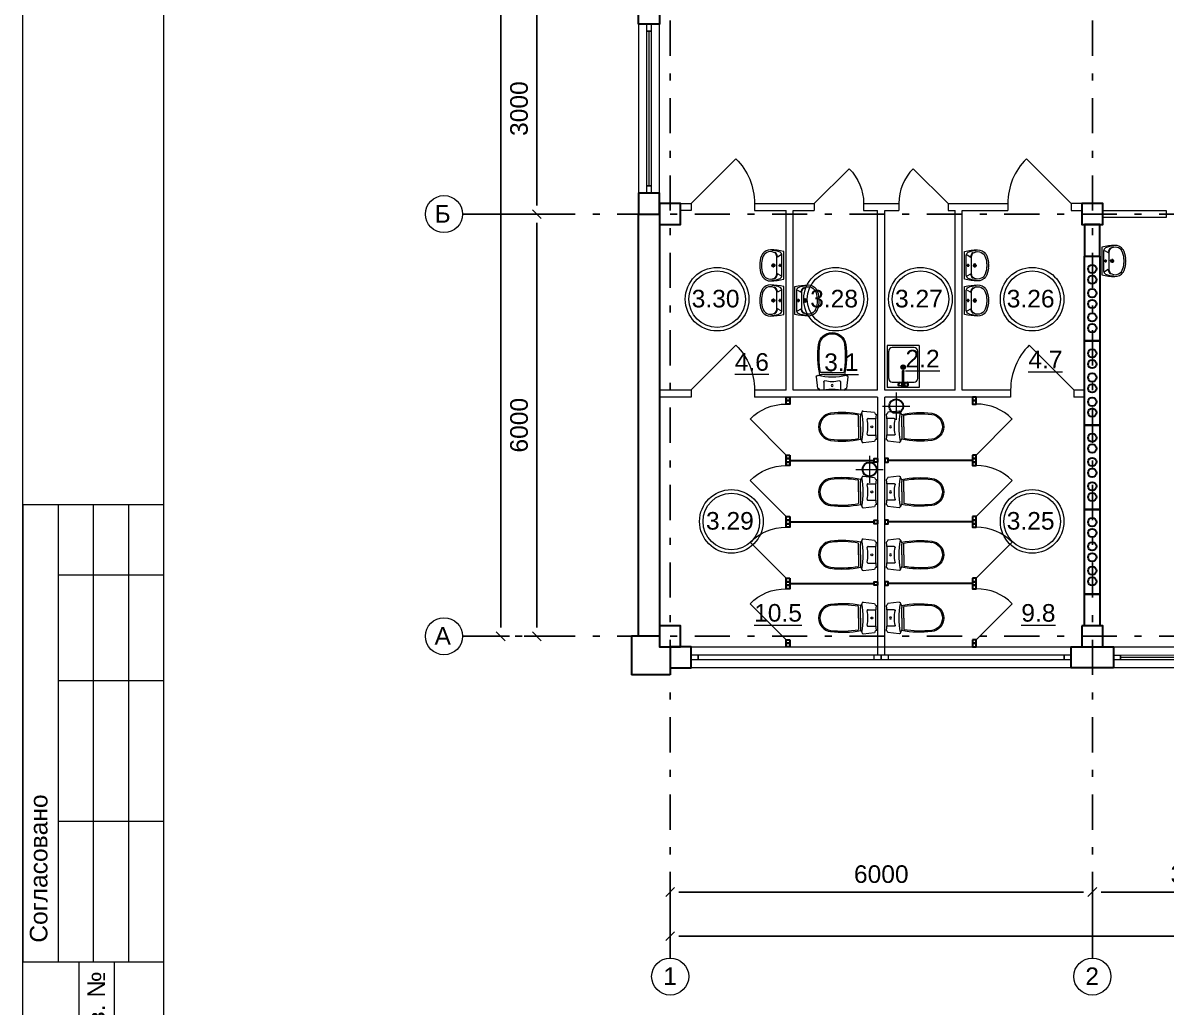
# Model space of a CAD drawing. Header units: metres. Extents: x -306 to 273, y -329 to 512.
# Drawn here: x 183.83 to 200.08, y 297.74 to 311.73 of the extents above; entities that cross this region are included whole.
import ezdxf
from ezdxf.enums import TextEntityAlignment as Align

# ---------------------------------------------------------------- set-up
doc = ezdxf.new("R2010")
doc.units = ezdxf.units.M
doc.header["$MEASUREMENT"] = 0
doc.linetypes.add('( Dashdot )', pattern=[1.001, 0.5, -0.25, 0.001, -0.25])
doc.linetypes.add('DGN Style 4', pattern=[17.066964, 8.528152, -4.264076, 0.01066, -4.264076])
doc.layers.get('DEFPOINTS').update_dxf_attribs({"lineweight": 0})
doc.layers.add('Level 50', color=7, linetype='Continuous', lineweight=0)
doc.layers.add('Level 63', color=7, linetype='Continuous', lineweight=0)
doc.styles.add('Standard_0', font='arial.ttf')
doc.styles.add('Style-Arial', font='arial.ttf')
doc.dimstyles.get("Standard").update_dxf_attribs({"dimtxt": 0.00018, "dimasz": 0.00018, "dimexe": 0.0002, "dimexo": 0.0625, "dimgap": 9e-05, "dimtad": 0, "dimtih": 1, "dimtoh": 1, "dimdec": 4, "dimlfac": 1000, "dimzin": 0, "dimdsep": 46, "dimtxsty": 'Standard_0', "dimcen": 9e-05, "dimadec": 0, "dimazin": 0, "dimtfac": 1, "dimtdec": 4, "dimtofl": 0, "dimtmove": 0, "dimatfit": 0, "dimfxl": 0.01, "dimfxlon": 1, "dimtolj": 1, "dimtzin": 0, "dimarcsym": 0})

# ---------------------------------------------------------------- blocks, each defined once
blk = doc.blocks.new('*U1655')
at = {"color": 7, "linetype": 'Continuous', "lineweight": 30, "flags": 128}
blk.add_lwpolyline([(-0.11, -0.6), (-0.11, 0.6), (0.11, 0.6), (0.11, -0.6), (-0.11, -0.6)], close=True, dxfattribs=at)
at = {"color": 7, "linetype": 'Continuous', "lineweight": 30}
for centre in [(0, 0.421), (0, 0.268), (0, 0.077), (0, -0.077), (0, -0.268), (0, -0.421)]:
    blk.add_circle(centre, 0.06, dxfattribs=at)
blk = doc.blocks.new('*U1657')
at = {"color": 7, "linetype": 'Continuous', "lineweight": 0}
blk.add_line((1.25, 0.001), (-1.25, -0.001), dxfattribs=at)
at = {"color": 7, "linetype": 'Continuous', "lineweight": 13, "flags": 128}
for points in [[(-1.35, 0.034), (-1.25, 0.034), (-1.25, -0.036), (-1.35, -0.036), (-1.35, 0.034)], [(1.25, 0.036), (1.35, 0.036), (1.35, -0.034), (1.25, -0.034), (1.25, 0.036)]]:
    blk.add_lwpolyline(points, close=True, dxfattribs=at)
at = {"color": 7, "linetype": 'Continuous', "lineweight": 0, "flags": 128}
blk.add_lwpolyline([(-1.25, 0.034), (1.25, 0.036), (1.25, -0.034), (-1.25, -0.036), (-1.25, 0.034)], close=True, dxfattribs=at)
blk = doc.blocks.new('_Oblique-1')
at = {"color": 0, "linetype": 'ByBlock', "lineweight": -2}
blk.add_line((0.5, 0.5), (-0.5, -0.5), dxfattribs=at)
blk = doc.blocks.new('*D2473')
at = {"color": 0, "linetype": 'Continuous', "lineweight": -2, "transparency": 16777216}
for p, q in [((193.031, 298.561), (193.031, 298.872)), ((259.031, 298.561), (259.031, 298.872)), ((193.156, 298.747), (258.906, 298.747))]:
    blk.add_line(p, q, dxfattribs=at)
at = {"layer": 'DEFPOINTS', "color": 0, "linetype": 'Continuous', "lineweight": 0, "transparency": 16777216}
for p in [(259.031, 298.747), (193.031, 298.436), (259.031, 298.436)]:
    blk.add_point(p, dxfattribs=at)
at = {"color": 0, "linetype": 'Continuous', "lineweight": -2, "transparency": 16777216, "xscale": 0.125, "yscale": 0.125, "zscale": 0.125, "rotation": 180}
blk.add_blockref('_Oblique-1', (193.031, 298.747), dxfattribs=at)
at = {"color": 0, "linetype": 'Continuous', "lineweight": -2, "transparency": 16777216, "xscale": 0.125, "yscale": 0.125, "zscale": 0.125}
blk.add_blockref('_Oblique-1', (259.031, 298.747), dxfattribs=at)
at = {"color": 0, "linetype": 'Continuous', "lineweight": 0, "transparency": 16777216, "insert": (226.031, 299), "char_height": 0.25, "attachment_point": 5, "style": 'Style-Arial'}
blk.add_mtext('\\A1;66000', dxfattribs=at)
blk = doc.blocks.new('*D2475')
at = {"color": 0, "linetype": 'Continuous', "lineweight": -2, "transparency": 16777216}
for p, q in [((190.205, 345.009), (190.747, 345.009)), ((190.622, 344.884), (190.622, 303.134)), ((190.205, 303.009), (190.747, 303.009))]:
    blk.add_line(p, q, dxfattribs=at)
at = {"layer": 'DEFPOINTS', "color": 0, "linetype": 'Continuous', "lineweight": 0, "transparency": 16777216}
for p in [(190.08, 345.009), (190.08, 303.009), (190.622, 303.009)]:
    blk.add_point(p, dxfattribs=at)
at = {"color": 0, "linetype": 'Continuous', "lineweight": -2, "transparency": 16777216, "xscale": 0.125, "yscale": 0.125, "zscale": 0.125}
for p, rotation in [((190.622, 345.009), 90), ((190.622, 303.009), 270)]:
    blk.add_blockref('_Oblique-1', p, dxfattribs=dict(at, rotation=rotation))
at = {"color": 0, "linetype": 'Continuous', "lineweight": 0, "transparency": 16777216, "insert": (190.369, 324.009), "char_height": 0.25, "attachment_point": 5, "rotation": 90, "style": 'Style-Arial'}
blk.add_mtext('\\A1;42000', dxfattribs=at)
blk = doc.blocks.new('*D2478')
at = {"color": 0, "linetype": 'Continuous', "lineweight": -2, "transparency": 16777216}
for p, q in [((193.031, 298.561), (193.031, 299.499)), ((199.031, 298.561), (199.031, 299.499)), ((193.156, 299.374), (198.906, 299.374))]:
    blk.add_line(p, q, dxfattribs=at)
at = {"layer": 'DEFPOINTS', "color": 0, "linetype": 'Continuous', "lineweight": 0, "transparency": 16777216}
for p in [(199.031, 299.374), (193.031, 298.436), (199.031, 298.436)]:
    blk.add_point(p, dxfattribs=at)
at = {"color": 0, "linetype": 'Continuous', "lineweight": -2, "transparency": 16777216, "xscale": 0.125, "yscale": 0.125, "zscale": 0.125, "rotation": 180}
blk.add_blockref('_Oblique-1', (193.031, 299.374), dxfattribs=at)
at = {"color": 0, "linetype": 'Continuous', "lineweight": -2, "transparency": 16777216, "xscale": 0.125, "yscale": 0.125, "zscale": 0.125}
blk.add_blockref('_Oblique-1', (199.031, 299.374), dxfattribs=at)
at = {"color": 0, "linetype": 'Continuous', "lineweight": 0, "transparency": 16777216, "insert": (196.031, 299.627), "char_height": 0.25, "attachment_point": 5, "style": 'Style-Arial'}
blk.add_mtext('\\A1;6000', dxfattribs=at)
blk = doc.blocks.new('ун2')
at = {"color": 252, "lineweight": 13}
for p, q in [((-0.131, -0.114), (-0.131, 0.006)), ((0.131, -0.114), (0.131, 0.006)), ((-0.25, -0.194), (-0.229, -0.012)), ((0.25, -0.194), (0.229, -0.012)), ((0, -0.266), (-0.184, -0.266)), ((0, -0.235), (-0.168, -0.235)), ((0, -0.235), (0.168, -0.235)), ((0, -0.266), (0.184, -0.266))]:
    blk.add_line(p, q, dxfattribs=at)
blk.add_circle((0, -0.058), 0.0157, dxfattribs=at)
for centre, radius, start, end in [((-0.225, 0.014), 0.0259, 262.0147, 1.5137), ((0, 1.373), 1.373, 261.6431, 278.3569), ((0.225, 0.014), 0.0258, 178.1572, 278.1058), ((-0.115, -0.115), 0.0166, 175.2998, 270.088), ((0, -0.594), 0.477, 76.0614, 103.9386), ((0.115, -0.115), 0.0166, 269.912, 4.7002), ((-0.226, -0.192), 0.0242, 185.3126, 270.5398), ((0, -1.267), 1.076, 77.8721, 102.1279), ((1.292, -0.524), 1.518, 168.8327, 186.9654), ((-0.169, -0.152), 0.0829, 229.7034, 270.7895), ((1.29, -0.524), 1.497, 170.087, 187.0749), ((0.169, -0.152), 0.0829, 269.2105, 310.2966), ((-1.29, -0.524), 1.497, 352.9251, 9.913), ((-1.292, -0.524), 1.518, 353.0346, 11.1673), ((0.226, -0.192), 0.0242, 269.4602, 354.6874), ((0, -0.679), 0.217, 187.7539, 269.9084), ((0, -0.679), 0.198, 188.5249, 269.9084), ((0, -0.679), 0.198, 270.0916, 351.4751), ((0, -0.679), 0.217, 270.0916, 352.2461)]:
    blk.add_arc(centre, radius, start, end, dxfattribs=at)
blk = doc.blocks.new('ум9')
at = {"color": 252, "lineweight": 13}
for p, q in [((0.317, 0), (-0.317, 0)), ((-0.237, -0.059), (-0.19, -0.143)), ((0.228, -0.039), (-0.228, -0.039)), ((0.185, -0.156), (-0.171, -0.156)), ((0.046, -0.234), (-0.046, -0.234)), ((0.035, -0.08), (-0.035, -0.08)), ((0, -0.115), (0, -0.045)), ((0, -0.189), (0, -0.28)), ((0.237, -0.059), (0.19, -0.143))]:
    blk.add_line(p, q, dxfattribs=at)
for centre, radius in [((0, -0.234), 0.0351), ((0, -0.08), 0.0221), ((0, -0.234), 0.0221)]:
    blk.add_circle(centre, radius, dxfattribs=at)
for centre, radius, start, end in [((1.163, -0.334), 1.518, 167.3206, 178.6525), ((0.089, -0.267), 0.429, 154.5977, 180.3349), ((-0.317, -0.001), 0.00065, 90, 167.3206), ((-0.135, -0.303), 0.18, 141.0504, 245.2718), ((-0.228, -0.117), 0.078, 90, 154.5977), ((-0.135, -0.303), 0.193, 141.0504, 147.7493), ((-0.181, -0.302), 0.159, 98.7111, 129.9424), ((-0.181, -0.302), 0.146, 86.1548, 129.9424), ((0.181, -0.302), 0.146, 50.0576, 93.8452), ((0.181, -0.302), 0.159, 50.0576, 81.2889), ((0.135, -0.303), 0.18, 294.7282, 38.9496), ((0.228, -0.117), 0.078, 25.4023, 90), ((0.135, -0.303), 0.193, 32.2507, 38.9496), ((-0.089, -0.267), 0.429, 359.6651, 25.4023), ((0.317, -0.001), 0.00065, 12.6794, 90), ((-1.163, -0.334), 1.518, 1.3475, 12.6794), ((-0.135, -0.304), 0.22, 178.312, 234.1043), ((-0.355, -0.298), 0.00065, 358.312, 358.6525), ((-0.035, -0.093), 0.452, 239.6448, 267.5368), ((-0.035, -0.093), 0.413, 244.8898, 267.5368), ((0, 0.104), 0.611, 265.1692, 274.8308), ((0.035, -0.093), 0.413, 272.4632, 300.3552), ((0.035, -0.093), 0.452, 272.4632, 300.3552), ((0.135, -0.304), 0.22, 305.8957, 1.688), ((0.355, -0.298), 0.00065, 181.3475, 181.688), ((0, 0.104), 0.65, 265.1692, 274.8308)]:
    blk.add_arc(centre, radius, start, end, dxfattribs=at)
blk = doc.blocks.new('*U1658')
at = {"color": 7, "linetype": 'Continuous', "lineweight": 0}
blk.add_line((-1.1, 0), (1.1, 0), dxfattribs=at)
at = {"color": 7, "linetype": 'Continuous', "lineweight": 13, "flags": 128}
for points in [[(-1.1, -0.035), (-1.2, -0.035), (-1.2, 0.035), (-1.1, 0.035), (-1.1, -0.035)], [(1.2, -0.035), (1.1, -0.035), (1.1, 0.035), (1.2, 0.035), (1.2, -0.035)]]:
    blk.add_lwpolyline(points, close=True, dxfattribs=at)
at = {"color": 7, "linetype": 'Continuous', "lineweight": 0, "flags": 128}
blk.add_lwpolyline([(-1.1, 0.035), (1.1, 0.035), (1.1, -0.035), (-1.1, -0.035), (-1.1, 0.035)], close=True, dxfattribs=at)
blk = doc.blocks.new('*U1662')
at = {"color": 7, "linetype": 'Continuous', "lineweight": 0, "flags": 128}
blk.add_lwpolyline([(42.05, 29.7), (42.05, -29.7), (-42.05, -29.7), (-42.05, 29.7), (42.05, 29.7)], close=True, dxfattribs=at)
at = {"layer": 'Level 50', "color": 7, "linetype": 'Continuous', "lineweight": 13}
blk.add_line((-40.05, 29.2), (-40.05, -29.2), dxfattribs=at)
at = {"layer": 'Level 63', "color": 7, "linetype": 'Continuous', "lineweight": 13}
for p, q in [((-42.05, -14.2), (-40.05, -14.2)), ((-42.05, -14.2), (-42.05, -20.7)), ((-41.55, -14.2), (-41.55, -20.7)), ((-41.05, -14.2), (-41.05, -20.7)), ((-40.55, -14.2), (-40.55, -20.7)), ((-41.55, -15.2), (-40.05, -15.2)), ((-41.55, -16.7), (-40.05, -16.7)), ((-41.55, -18.7), (-40.05, -18.7)), ((-42.05, -20.7), (-40.05, -20.7)), ((-41.25, -20.7), (-40.05, -20.7)), ((-40.75, -29.2), (-40.75, -20.7))]:
    blk.add_line(p, q, dxfattribs=at)
at = {"layer": 'Level 63', "color": 7, "linetype": 'Continuous', "lineweight": 13, "flags": 128}
blk.add_lwpolyline([(-41.25, -29.2), (-41.25, -20.7)], dxfattribs=at)
at = {"layer": 'Level 63', "color": 7, "linetype": 'Continuous', "lineweight": 0, "style": 'Style-Arial'}
for s, p in [('Согласовано', (-41.826, -19.373)), ('Взам. инв. №', (-41.007, -21.916))]:
    blk.add_text(s, height=0.25002, rotation=90, dxfattribs=at).set_placement(p, align=Align.MIDDLE_CENTER)
blk = doc.blocks.new('*U1860')
at = {"color": 7, "linetype": 'Continuous', "lineweight": 13}
for radius in [0.452, 0.402]:
    blk.add_circle((0, 0), radius, dxfattribs=at)
at = {"color": 7, "linetype": 'Continuous', "lineweight": 13, "style": 'Style-Arial'}
blk.add_text('3.25', height=0.25, dxfattribs=at).set_placement((-0.361, 0.133), align=Align.TOP_LEFT)
blk = doc.blocks.new('*U1861')
at = {"color": 7, "linetype": 'Continuous', "lineweight": 13}
for radius in [0.452, 0.402]:
    blk.add_circle((0, 0), radius, dxfattribs=at)
at = {"color": 7, "linetype": 'Continuous', "lineweight": 13, "style": 'Style-Arial'}
blk.add_text('3.29', height=0.25, dxfattribs=at).set_placement((-0.361, 0.133), align=Align.TOP_LEFT)
blk = doc.blocks.new('*U1862')
at = {"color": 7, "linetype": 'Continuous', "lineweight": 13}
for radius in [0.452, 0.402]:
    blk.add_circle((0, 0), radius, dxfattribs=at)
at = {"color": 7, "linetype": 'Continuous', "lineweight": 13, "style": 'Style-Arial'}
blk.add_text('3.26', height=0.25, dxfattribs=at).set_placement((-0.361, 0.133), align=Align.TOP_LEFT)
blk = doc.blocks.new('*U1863')
at = {"color": 7, "linetype": 'Continuous', "lineweight": 13}
for radius in [0.452, 0.402]:
    blk.add_circle((0, 0), radius, dxfattribs=at)
at = {"color": 7, "linetype": 'Continuous', "lineweight": 13, "style": 'Style-Arial'}
blk.add_text('3.30', height=0.25, dxfattribs=at).set_placement((-0.361, 0.133), align=Align.TOP_LEFT)
blk = doc.blocks.new('*U1864')
at = {"color": 7, "linetype": 'Continuous', "lineweight": 13}
for radius in [0.452, 0.402]:
    blk.add_circle((0, 0), radius, dxfattribs=at)
at = {"color": 7, "linetype": 'Continuous', "lineweight": 13, "style": 'Style-Arial'}
blk.add_text('3.28', height=0.25, dxfattribs=at).set_placement((-0.361, 0.133), align=Align.TOP_LEFT)
blk = doc.blocks.new('*U1865')
at = {"color": 7, "linetype": 'Continuous', "lineweight": 13}
for radius in [0.452, 0.402]:
    blk.add_circle((0, 0), radius, dxfattribs=at)
at = {"color": 7, "linetype": 'Continuous', "lineweight": 13, "style": 'Style-Arial'}
blk.add_text('3.27', height=0.25, dxfattribs=at).set_placement((-0.361, 0.133), align=Align.TOP_LEFT)
blk = doc.blocks.new('*U1893')
at = {"color": 7, "linetype": 'DGN Style 4', "lineweight": 0}
for p, q in [((0, 0.194), (0, -0.193)), ((-0.194, 0), (0.194, 0))]:
    blk.add_line(p, q, dxfattribs=at)
at = {"color": 92, "linetype": 'Continuous', "lineweight": 30}
blk.add_circle((0, 0), 0.1, dxfattribs=at)
blk = doc.blocks.new('*U1892')
at = {"color": 252, "linetype": 'Continuous', "lineweight": 13}
for p, q in [((-0.906, 1.162), (-0.394, 1.675)), ((-0.906, 0.287), (-0.394, 0.8)), ((-0.906, -0.588), (-0.394, -0.075)), ((-0.906, -1.463), (-0.394, -0.95))]:
    blk.add_line(p, q, dxfattribs=at)
at = {"color": 252, "linetype": 'Continuous', "lineweight": 30}
for p, q in [((-0.344, 0.875), (0.856, 0.875)), ((-0.344, 0), (0.856, 0)), ((-0.344, -0.875), (0.856, -0.875))]:
    blk.add_line(p, q, dxfattribs=at)
at = {"color": 252, "linetype": 'Continuous', "lineweight": 30, "flags": 128}
for points in [[(-0.344, 1.725), (-0.344, 1.775), (-0.394, 1.775), (-0.394, 1.725), (-0.344, 1.725)], [(-0.344, 1.675), (-0.344, 1.725), (-0.394, 1.725), (-0.394, 1.675), (-0.344, 1.675)], [(-0.344, 0.9), (-0.344, 0.95), (-0.394, 0.95), (-0.394, 0.9), (-0.344, 0.9)], [(-0.344, 0.85), (-0.344, 0.9), (-0.394, 0.9), (-0.394, 0.85), (-0.344, 0.85)], [(-0.344, 0.8), (-0.344, 0.85), (-0.394, 0.85), (-0.394, 0.8), (-0.344, 0.8)], [(0.906, 0.85), (0.906, 0.9), (0.856, 0.9), (0.856, 0.85), (0.906, 0.85)], [(-0.344, 0.025), (-0.344, 0.075), (-0.394, 0.075), (-0.394, 0.025), (-0.344, 0.025)], [(-0.344, -0.025), (-0.344, 0.025), (-0.394, 0.025), (-0.394, -0.025), (-0.344, -0.025)], [(0.906, -0.025), (0.906, 0.025), (0.856, 0.025), (0.856, -0.025), (0.906, -0.025)], [(-0.344, -0.075), (-0.344, -0.025), (-0.394, -0.025), (-0.394, -0.075), (-0.344, -0.075)], [(-0.344, -0.85), (-0.344, -0.8), (-0.394, -0.8), (-0.394, -0.85), (-0.344, -0.85)], [(-0.344, -0.9), (-0.344, -0.85), (-0.394, -0.85), (-0.394, -0.9), (-0.344, -0.9)], [(-0.344, -0.95), (-0.344, -0.9), (-0.394, -0.9), (-0.394, -0.95), (-0.344, -0.95)], [(0.906, -0.9), (0.906, -0.85), (0.856, -0.85), (0.856, -0.9), (0.906, -0.9)], [(-0.344, -1.725), (-0.344, -1.675), (-0.394, -1.675), (-0.394, -1.725), (-0.344, -1.725)], [(-0.344, -1.775), (-0.344, -1.725), (-0.394, -1.725), (-0.394, -1.775), (-0.344, -1.775)]]:
    blk.add_lwpolyline(points, close=True, dxfattribs=at)
at = {"color": 252, "linetype": 'Continuous', "lineweight": 0}
for centre in [(-0.394, 1.675), (-0.394, 0.8), (-0.394, -0.075), (-0.394, -0.95)]:
    blk.add_arc(centre, 0.725, 225, 270, dxfattribs=at)
blk = doc.blocks.new('*U1891')
at = {"color": 7, "linetype": 'Continuous', "lineweight": 13}
blk.add_line((-0.35, 0.247), (0.145, -0.247), dxfattribs=at)
at = {"color": 7, "linetype": 'Continuous', "lineweight": 0}
blk.add_arc((-0.35, 0.247), 0.7, 315, 0, dxfattribs=at)
blk = doc.blocks.new('*U1889')
at = {"color": 7, "linetype": 'Continuous', "lineweight": 13}
blk.add_line((-0.45, 0.318), (0.186, -0.318), dxfattribs=at)
at = {"color": 7, "linetype": 'Continuous', "lineweight": 0}
blk.add_arc((-0.45, 0.318), 0.9, 315, 360, dxfattribs=at)
blk = doc.blocks.new('*U1895')
at = {"color": 252, "linetype": 'Continuous', "lineweight": 13}
for p, q in [((-0.3, 0.229), (-0.3, -0.228)), ((-0.3, 0.229), (0.3, 0.229)), ((0.17, 0.206), (-0.22, 0.206)), ((0.3, 0.229), (0.3, -0.228)), ((-0.27, 0.156), (-0.27, -0.156)), ((0.039, 0), (-0.024, 0)), ((0.008, 0.023), (0.008, -0.023)), ((0.051, 0.003), (0.054, 0.007)), ((0.051, -0.002), (0.051, 0.003)), ((0.059, 0.009), (0.054, 0.007)), ((0.055, 0.004), (0.059, 0.009)), ((0.055, -0.003), (0.055, 0.004)), ((0.057, 0.003), (0.06, 0.007)), ((0.057, -0.002), (0.057, 0.003)), ((0.059, 0.009), (0.064, 0.011)), ((0.06, 0.007), (0.064, 0.009)), ((0.064, 0.011), (0.07, 0.009)), ((0.265, 0.009), (0.064, 0.009)), ((0.22, 0.009), (0.22, 0.156)), ((0.224, 0.059), (0.228, 0.064)), ((0.224, 0.059), (0.224, 0.056)), ((0.224, 0.056), (0.225, 0.054)), ((0.243, 0.022), (0.224, 0.056)), ((0.225, 0.054), (0.229, 0.053)), ((0.228, 0.064), (0.227, 0.062)), ((0.227, 0.062), (0.229, 0.061)), ((0.23, 0.067), (0.228, 0.064)), ((0.229, 0.061), (0.232, 0.06)), ((0.229, 0.053), (0.235, 0.053)), ((0.234, 0.069), (0.23, 0.067)), ((0.232, 0.06), (0.236, 0.06)), ((0.239, 0.072), (0.234, 0.069)), ((0.235, 0.053), (0.242, 0.054)), ((0.236, 0.06), (0.242, 0.06)), ((0.242, 0.017), (0.238, 0.009)), ((0.238, 0.009), (0.238, 0.009)), ((0.245, 0.074), (0.239, 0.072)), ((0.242, 0.06), (0.248, 0.062)), ((0.242, 0.054), (0.25, 0.055)), ((0.246, 0.021), (0.242, 0.017)), ((0.243, 0.022), (0.244, 0.021)), ((0.244, 0.021), (0.247, 0.02)), ((0.251, 0.075), (0.245, 0.074)), ((0.249, 0.013), (0.247, 0.02)), ((0.247, 0.02), (0.25, 0.02)), ((0.248, 0.062), (0.254, 0.063)), ((0.25, 0.055), (0.257, 0.058)), ((0.25, 0.02), (0.254, 0.021)), ((0.257, 0.075), (0.251, 0.075)), ((0.256, 0.013), (0.253, 0.009)), ((0.254, 0.063), (0.259, 0.066)), ((0.254, 0.021), (0.259, 0.022)), ((0.265, 0.015), (0.256, 0.013)), ((0.261, 0.075), (0.257, 0.075)), ((0.257, 0.058), (0.264, 0.061)), ((0.259, 0.066), (0.263, 0.068)), ((0.259, 0.022), (0.263, 0.023)), ((0.265, 0.01), (0.26, 0.009)), ((0.264, 0.074), (0.261, 0.075)), ((0.263, 0.068), (0.265, 0.071)), ((0.263, 0.023), (0.267, 0.025)), ((0.266, 0.073), (0.264, 0.074)), ((0.27, 0.071), (0.264, 0.074)), ((0.264, 0.061), (0.268, 0.064)), ((0.265, 0.071), (0.266, 0.073)), ((0.273, 0.013), (0.265, 0.015)), ((0.27, 0.009), (0.265, 0.01)), ((0.27, 0.007), (0.265, 0.009)), ((0.267, 0.025), (0.27, 0.027)), ((0.268, 0.064), (0.271, 0.067)), ((0.272, 0.069), (0.27, 0.071)), ((0.27, 0.027), (0.272, 0.029)), ((0.272, 0.019), (0.27, 0.027)), ((0.274, 0.004), (0.27, 0.009)), ((0.273, 0.003), (0.27, 0.007)), ((0.271, 0.067), (0.272, 0.069)), ((0.273, 0.027), (0.271, 0.027)), ((0.272, 0.03), (0.272, 0.069)), ((0.272, 0.029), (0.272, 0.03)), ((0.281, 0.023), (0.273, 0.027)), ((0.279, 0.005), (0.273, 0.013)), ((0.273, -0.002), (0.273, 0.003)), ((0.274, -0.003), (0.274, 0.004)), ((0.279, -0.004), (0.279, 0.005)), ((0.287, 0.017), (0.281, 0.023)), ((0.291, 0.009), (0.287, 0.017)), ((0.293, 0), (0.291, 0.009)), ((0.291, -0.008), (0.293, 0)), ((0.054, -0.006), (0.051, -0.002)), ((0.059, -0.008), (0.054, -0.006)), ((0.059, -0.008), (0.055, -0.003)), ((0.06, -0.006), (0.057, -0.002)), ((0.064, -0.01), (0.059, -0.008)), ((0.064, -0.008), (0.06, -0.006)), ((0.265, -0.008), (0.064, -0.008)), ((0.07, -0.008), (0.064, -0.01)), ((0.22, -0.156), (0.22, -0.008)), ((0.243, -0.021), (0.224, -0.056)), ((0.225, -0.054), (0.224, -0.056)), ((0.224, -0.056), (0.224, -0.058)), ((0.224, -0.058), (0.228, -0.064)), ((0.229, -0.052), (0.225, -0.054)), ((0.229, -0.06), (0.227, -0.061)), ((0.227, -0.061), (0.228, -0.064)), ((0.228, -0.064), (0.23, -0.066)), ((0.235, -0.052), (0.229, -0.052)), ((0.232, -0.059), (0.229, -0.06)), ((0.23, -0.066), (0.234, -0.068)), ((0.234, -0.068), (0.239, -0.071)), ((0.242, -0.053), (0.235, -0.052)), ((0.242, -0.059), (0.236, -0.059)), ((0.238, -0.008), (0.238, -0.008)), ((0.238, -0.008), (0.242, -0.016)), ((0.239, -0.071), (0.245, -0.073)), ((0.242, -0.016), (0.246, -0.02)), ((0.25, -0.055), (0.242, -0.053)), ((0.248, -0.061), (0.242, -0.059)), ((0.244, -0.02), (0.243, -0.021)), ((0.247, -0.019), (0.244, -0.02)), ((0.245, -0.073), (0.251, -0.074)), ((0.249, -0.012), (0.247, -0.019)), ((0.25, -0.019), (0.247, -0.019)), ((0.254, -0.063), (0.248, -0.061)), ((0.254, -0.02), (0.25, -0.019)), ((0.257, -0.057), (0.25, -0.055)), ((0.251, -0.074), (0.257, -0.074)), ((0.253, -0.008), (0.256, -0.012)), ((0.259, -0.021), (0.254, -0.02)), ((0.259, -0.065), (0.254, -0.063)), ((0.256, -0.012), (0.265, -0.015)), ((0.264, -0.06), (0.257, -0.057)), ((0.257, -0.074), (0.261, -0.074)), ((0.263, -0.022), (0.259, -0.021)), ((0.263, -0.067), (0.259, -0.065)), ((0.26, -0.008), (0.265, -0.01)), ((0.261, -0.074), (0.264, -0.073)), ((0.267, -0.024), (0.263, -0.022)), ((0.265, -0.07), (0.263, -0.067)), ((0.268, -0.063), (0.264, -0.06)), ((0.27, -0.07), (0.264, -0.073)), ((0.264, -0.073), (0.266, -0.072)), ((0.265, -0.008), (0.27, -0.006)), ((0.265, -0.01), (0.27, -0.008)), ((0.265, -0.015), (0.273, -0.012)), ((0.266, -0.072), (0.265, -0.07)), ((0.27, -0.026), (0.267, -0.024)), ((0.271, -0.066), (0.268, -0.063)), ((0.27, -0.006), (0.273, -0.002)), ((0.27, -0.008), (0.274, -0.003)), ((0.272, -0.018), (0.27, -0.026)), ((0.272, -0.028), (0.27, -0.026)), ((0.27, -0.07), (0.272, -0.068)), ((0.271, -0.027), (0.273, -0.026)), ((0.272, -0.068), (0.271, -0.066)), ((0.272, -0.029), (0.272, -0.028)), ((0.272, -0.029), (0.272, -0.068)), ((0.273, -0.012), (0.279, -0.004)), ((0.273, -0.026), (0.281, -0.022)), ((0.281, -0.022), (0.287, -0.016)), ((0.287, -0.016), (0.291, -0.008)), ((-0.3, -0.228), (0.3, -0.228)), ((0.17, -0.206), (-0.22, -0.206))]:
    blk.add_line(p, q, dxfattribs=at)
for radius in [0.0317, 0.0226]:
    blk.add_circle((0.008, 0), radius, dxfattribs=at)
for centre, radius, start, end in [((-0.22, 0.156), 0.05, 90, 180), ((0.17, 0.156), 0.05, 0, 90), ((-0.22, -0.156), 0.05, 180, 270), ((0.17, -0.156), 0.05, 270, 0), ((0.234, -0.086), 0.0272, 85.1439, 94.8561)]:
    blk.add_arc(centre, radius, start, end, dxfattribs=at)
blk = doc.blocks.new('*D2385')
at = {"color": 0, "linetype": 'Continuous', "lineweight": -2, "transparency": 16777216}
for p, q in [((190.455, 312.009), (191.262, 312.009)), ((191.137, 311.884), (191.137, 309.134)), ((190.205, 309.009), (191.262, 309.009))]:
    blk.add_line(p, q, dxfattribs=at)
at = {"layer": 'DEFPOINTS', "color": 0, "linetype": 'Continuous', "lineweight": 0, "transparency": 16777216}
for p in [(190.33, 312.009), (190.08, 309.009), (191.137, 309.009)]:
    blk.add_point(p, dxfattribs=at)
at = {"color": 0, "linetype": 'Continuous', "lineweight": -2, "transparency": 16777216, "xscale": 0.125, "yscale": 0.125, "zscale": 0.125}
for p, rotation in [((191.137, 312.009), 90), ((191.137, 309.009), 270)]:
    blk.add_blockref('_Oblique-1', p, dxfattribs=dict(at, rotation=rotation))
at = {"color": 0, "linetype": 'Continuous', "lineweight": 0, "transparency": 16777216, "insert": (190.884, 310.509), "char_height": 0.25, "attachment_point": 5, "rotation": 90, "style": 'Style-Arial'}
blk.add_mtext('\\A1;3000', dxfattribs=at)
blk = doc.blocks.new('*D2386')
at = {"color": 0, "linetype": 'Continuous', "lineweight": -2, "transparency": 16777216}
for p, q in [((190.205, 309.009), (191.262, 309.009)), ((191.137, 308.884), (191.137, 303.134)), ((190.955, 303.009), (191.262, 303.009))]:
    blk.add_line(p, q, dxfattribs=at)
at = {"layer": 'DEFPOINTS', "color": 0, "linetype": 'Continuous', "lineweight": 0, "transparency": 16777216}
for p in [(190.08, 309.009), (190.83, 303.009), (191.137, 303.009)]:
    blk.add_point(p, dxfattribs=at)
at = {"color": 0, "linetype": 'Continuous', "lineweight": -2, "transparency": 16777216, "xscale": 0.125, "yscale": 0.125, "zscale": 0.125}
for p, rotation in [((191.137, 309.009), 90), ((191.137, 303.009), 270)]:
    blk.add_blockref('_Oblique-1', p, dxfattribs=dict(at, rotation=rotation))
at = {"color": 0, "linetype": 'Continuous', "lineweight": 0, "transparency": 16777216, "insert": (190.884, 306.009), "char_height": 0.25, "attachment_point": 5, "rotation": 90, "style": 'Style-Arial'}
blk.add_mtext('\\A1;6000', dxfattribs=at)
blk = doc.blocks.new('*D2414')
at = {"color": 0, "linetype": 'Continuous', "lineweight": -2, "transparency": 16777216}
for p, q in [((199.031, 298.561), (199.031, 299.499)), ((202.031, 298.561), (202.031, 299.499)), ((199.156, 299.374), (201.906, 299.374))]:
    blk.add_line(p, q, dxfattribs=at)
at = {"layer": 'DEFPOINTS', "color": 0, "linetype": 'Continuous', "lineweight": 0, "transparency": 16777216}
for p in [(202.031, 299.374), (199.031, 298.436), (202.031, 298.436)]:
    blk.add_point(p, dxfattribs=at)
at = {"color": 0, "linetype": 'Continuous', "lineweight": -2, "transparency": 16777216, "xscale": 0.125, "yscale": 0.125, "zscale": 0.125, "rotation": 180}
blk.add_blockref('_Oblique-1', (199.031, 299.374), dxfattribs=at)
at = {"color": 0, "linetype": 'Continuous', "lineweight": -2, "transparency": 16777216, "xscale": 0.125, "yscale": 0.125, "zscale": 0.125}
blk.add_blockref('_Oblique-1', (202.031, 299.374), dxfattribs=at)
at = {"color": 0, "linetype": 'Continuous', "lineweight": 0, "transparency": 16777216, "insert": (200.531, 299.627), "char_height": 0.25, "attachment_point": 5, "style": 'Style-Arial'}
blk.add_mtext('\\A1;3000', dxfattribs=at)

msp = doc.modelspace()

# ---------------------------------------------------------------- linework, layer by layer
at = {"color": 1, "linetype": '( Dashdot )'}
for p, q in [((193.03122933, 346.95949373), (193.03122933, 298.43607877)), ((199.03122933, 346.95949373), (199.03122933, 298.43607877)), ((190.07964142, 309.00949373), (261.97964142, 309.00949373)), ((190.07964142, 303.00949373), (261.97964142, 303.00949373))]:
    msp.add_line(p, q, dxfattribs=at)
at = {"color": 7, "linetype": 'Continuous', "lineweight": 13}
for p, q in [((194.22964142, 309.15949373), (195.07964142, 309.15949373)), ((194.22964142, 309.15949373), (194.22964142, 309.05949373)), ((194.22964142, 309.05949373), (194.67964142, 309.05949373)), ((194.67964142, 306.50949373), (194.67964142, 309.05949373)), ((194.77964142, 306.50949373), (194.77964142, 309.05949373)), ((194.77964142, 309.05949373), (195.07964142, 309.05949373)), ((195.07964142, 309.15949373), (195.07964142, 309.05949373)), ((195.77964142, 309.15949373), (196.27964142, 309.15949373)), ((195.77964142, 309.15949373), (195.77964142, 309.05949373)), ((195.77964142, 309.05949373), (195.97964142, 309.05949373)), ((195.97964142, 306.50949373), (195.97964142, 309.05949373)), ((196.07964142, 309.05949373), (196.27964142, 309.05949373)), ((196.07964142, 306.50949373), (196.07964142, 309.05949373)), ((196.27964142, 309.15949373), (196.27964142, 309.05949373)), ((196.97964142, 309.15949373), (197.82964142, 309.15949373)), ((196.97964142, 309.15949373), (196.97964142, 309.05949373)), ((196.97964142, 309.05949373), (197.07964142, 309.05949373)), ((197.07964142, 306.50949373), (197.07964142, 309.05949373)), ((197.17964142, 306.50949373), (197.17964142, 309.05949373)), ((197.17964142, 309.05949373), (197.82964142, 309.05949373)), ((197.82964142, 309.15949373), (197.82964142, 309.05949373)), ((200.07964142, 309.05949373), (200.07964142, 308.95949373)), ((193.32964142, 306.50949373), (192.87964142, 306.50949373)), ((193.32964142, 306.50949373), (193.32964142, 306.40949373)), ((194.22964142, 306.50949373), (194.22964142, 306.40949373)), ((194.67964142, 306.50949373), (194.22964142, 306.50949373)), ((195.97964142, 306.50949373), (194.77964142, 306.50949373)), ((197.07964142, 306.50949373), (196.07964142, 306.50949373)), ((197.86964142, 306.50949373), (197.17964142, 306.50949373)), ((197.86964142, 306.50949373), (197.86964142, 306.40949373)), ((198.91964142, 306.50949373), (198.76964142, 306.50949373)), ((198.76964142, 306.50949373), (198.76964142, 306.40949373)), ((193.32964142, 306.40949373), (192.87964142, 306.40949373)), ((195.97964142, 306.40949373), (194.22964142, 306.40949373)), ((197.86964142, 306.40949373), (196.07964142, 306.40949373)), ((198.91964142, 306.40949373), (198.76964142, 306.40949373))]:
    msp.add_line(p, q, dxfattribs=at)
at = {"color": 7, "linetype": 'Continuous', "lineweight": 30}
for p, q in [((192.57964142, 303.00949373), (192.47964142, 303.00949373)), ((192.47964142, 303.00949373), (192.47964142, 302.45949373)), ((193.02964142, 302.55949373), (193.02964142, 302.45949373)), ((193.02964142, 302.45949373), (192.47964142, 302.45949373))]:
    msp.add_line(p, q, dxfattribs=at)
at = {"color": 7, "linetype": 'Continuous', "lineweight": 30, "flags": 128}
for points in [[(192.57964142, 311.70949373), (192.57964142, 312.30949373), (192.87964142, 312.30949373), (192.87964142, 311.70949373), (192.57964142, 311.70949373)], [(192.57964142, 309.00949373), (192.87964142, 309.00949373), (192.87964142, 309.30949373), (192.57964142, 309.30949373), (192.57964142, 309.00949373)], [(192.87964142, 309.15949373), (192.87964142, 308.85949373), (193.17964142, 308.85949373), (193.17964142, 309.15949373), (192.87964142, 309.15949373)], [(198.87964142, 309.15949373), (198.87964142, 308.85949373), (199.17964142, 308.85949373), (199.17964142, 309.15949373), (198.87964142, 309.15949373)], [(192.57964142, 303.00949373), (192.57964142, 309.00949373), (192.87964142, 309.00949373), (192.87964142, 303.00949373), (192.57964142, 303.00949373)], [(198.91964142, 308.40949373), (199.13964142, 308.40949373), (199.13964142, 308.85949373), (198.91964142, 308.85949373), (198.91964142, 308.40949373)], [(198.91964142, 303.60949373), (199.13964142, 303.60949373), (199.13964142, 303.15949373), (198.91964142, 303.15949373), (198.91964142, 303.60949373)], [(192.87964142, 303.15949373), (192.87964142, 302.85949373), (193.17964142, 302.85949373), (193.17964142, 303.15949373), (192.87964142, 303.15949373)], [(198.87964142, 303.15949373), (198.87964142, 302.85949373), (199.17964142, 302.85949373), (199.17964142, 303.15949373), (198.87964142, 303.15949373)], [(193.02964142, 302.55949373), (193.32964142, 302.55949373), (193.32964142, 302.85949373), (193.02964142, 302.85949373), (193.02964142, 302.55949373)], [(199.32964142, 302.55949373), (198.72964142, 302.55949373), (198.72964142, 302.85949373), (199.32964142, 302.85949373), (199.32964142, 302.55949373)]]:
    msp.add_lwpolyline(points, close=True, dxfattribs=at)
at = {"color": 7, "linetype": 'Continuous', "lineweight": 0, "flags": 128}
for points in [[(192.57964142, 311.70949373), (192.57964142, 309.30949373), (192.87964142, 309.30949373), (192.87964142, 311.70949373), (192.57964142, 311.70949373)], [(193.32964142, 302.85949373), (198.72964142, 302.85949373), (198.72964142, 302.55949373), (193.32964142, 302.55949373), (193.32964142, 302.85949373)], [(193.42964142, 302.74449373), (198.62964142, 302.74449373), (198.62964142, 302.67449373), (193.42964142, 302.67449373), (193.42964142, 302.74449373)], [(199.32964142, 302.85949373), (204.72964142, 302.85949373), (204.72964142, 302.55949373), (199.32964142, 302.55949373), (199.32964142, 302.85949373)]]:
    msp.add_lwpolyline(points, close=True, dxfattribs=at)
at = {"color": 7, "linetype": 'Continuous', "lineweight": 13, "flags": 128}
for points in [[(193.32964142, 309.15949373), (193.32964142, 309.05949373), (193.17964142, 309.05949373), (193.17964142, 309.15949373), (193.32964142, 309.15949373)], [(198.72964142, 309.15949373), (198.72964142, 309.05949373), (198.87964142, 309.05949373), (198.87964142, 309.15949373), (198.72964142, 309.15949373)], [(193.32964142, 302.74449373), (193.42964142, 302.74449373), (193.42964142, 302.67449373), (193.32964142, 302.67449373), (193.32964142, 302.74449373)], [(195.92964142, 302.74449373), (196.02964142, 302.74449373), (196.02964142, 302.67449373), (195.92964142, 302.67449373), (195.92964142, 302.74449373)], [(196.02964142, 302.74449373), (196.12964142, 302.74449373), (196.12964142, 302.67449373), (196.02964142, 302.67449373), (196.02964142, 302.74449373)], [(198.62964142, 302.74449373), (198.72964142, 302.74449373), (198.72964142, 302.67449373), (198.62964142, 302.67449373), (198.62964142, 302.74449373)]]:
    msp.add_lwpolyline(points, close=True, dxfattribs=at)
for points in [[(200.07964142, 308.95949373), (199.17964142, 308.95949373), (199.17964142, 309.05949373), (200.07964142, 309.05949373)], [(195.97964142, 306.40949373), (195.97964142, 302.74449373)], [(196.07964142, 302.74449373), (196.07964142, 306.40949373)]]:
    msp.add_lwpolyline(points, dxfattribs=at)
at = {"color": 7, "linetype": 'Continuous', "lineweight": 13}
for centre in [(189.81628597, 309.00949373), (189.81628597, 303.00949373), (193.03122933, 298.17272333), (199.03122933, 298.17272333)]:
    msp.add_circle(centre, 0.26335544, dxfattribs=at)

# ---------------------------------------------------------------- block references
at = {"color": 7, "linetype": 'Continuous', "lineweight": 13, "extrusion": (0, 0, -1)}
for name, p, rotation in [('*U1658', (-192.72960046, 310.50954033), 270), ('*U1889', (-193.77960505, 309.47767113), 180), ('*U1889', (-193.77960505, 306.82767113), 180)]:
    msp.add_blockref(name, p, dxfattribs=dict(at, rotation=rotation))
at = {"color": 7, "linetype": 'Continuous', "lineweight": 13, "rotation": 180}
for p in [(198.27967778, 309.47767113), (198.31967778, 306.82767113)]:
    msp.add_blockref('*U1889', p, dxfattribs=at)
at = {"color": 7, "linetype": 'Continuous', "lineweight": 0, "extrusion": (0, 0, -1), "rotation": 180}
msp.add_blockref('*U1891', (-195.42960505, 309.40697113), dxfattribs=at)
at = {"color": 7, "linetype": 'Continuous', "lineweight": 0, "rotation": 180}
msp.add_blockref('*U1891', (196.62967778, 309.40697113), dxfattribs=at)
at = {"color": 252, "lineweight": 13}
for name, p, xscale, yscale, zscale, rotation in [('ум9', (199.16623126, 308.34345198), 0.6221590909090893, 0.6221590909090893, 0.6221590909090893, 90), ('ум9', (194.64424507, 308.28120348), 0.622159090909089, 0.622159090909089, 0.622159090909089, 270), ('ум9', (194.64424507, 307.78200923), 0.622159090909089, 0.622159090909089, 0.622159090909089, 270), ('ун2', (195.94764676, 305.98601412), 0.9, 0.9, 0.9, 270), ('ун2', (195.94764676, 305.06013019), 0.9, 0.9, 0.9, 270), ('ун2', (195.94764676, 304.16814551), 0.9, 0.9, 0.9, 270), ('ун2', (195.94764676, 303.26885946), 0.9, 0.9, 0.9, 270)]:
    msp.add_blockref(name, p, dxfattribs=dict(at, xscale=xscale, yscale=yscale, zscale=zscale, rotation=rotation))
at = {"color": 252, "lineweight": 13, "extrusion": (0, 0, -1)}
for name, p, xscale, yscale, zscale, rotation in [('ум9', (-197.21438889, 308.28120348), 0.622159090909089, 0.622159090909089, 0.622159090909089, 270), ('ум9', (-194.80446692, 307.78200923), 0.622159090909089, 0.622159090909089, 0.622159090909089, 270), ('ум9', (-197.21438889, 307.78200923), 0.622159090909089, 0.622159090909089, 0.622159090909089, 270), ('ун2', (-195.33309611, 306.52043647), 0.9, 0.9, 0.9, 180), ('ун2', (-196.11163608, 305.98601412), 0.9, 0.9, 0.9, 270), ('ун2', (-196.11163608, 305.06013019), 0.9, 0.9, 0.9, 270), ('ун2', (-196.11163608, 304.16814551), 0.9, 0.9, 0.9, 270), ('ун2', (-196.11163608, 303.26885946), 0.9, 0.9, 0.9, 270)]:
    msp.add_blockref(name, p, dxfattribs=dict(at, xscale=xscale, yscale=yscale, zscale=zscale, rotation=rotation))
at = {"color": 7, "linetype": 'Continuous', "lineweight": 30}
for p in [(199.02959481, 307.80953469), (199.02959481, 306.60953469), (199.02959481, 305.40953469), (199.02959481, 304.20953469)]:
    msp.add_blockref('*U1655', p, dxfattribs=at)
at = {"color": 7, "linetype": 'Continuous', "lineweight": 13}
for name, p in [('*U1863', (193.69775836, 307.80033952)), ('*U1864', (195.38181642, 307.80033952)), ('*U1865', (196.58724745, 307.80033952)), ('*U1862', (198.17533748, 307.80033952)), ('*U1861', (193.90061567, 304.64194685)), ('*U1860', (198.17533748, 304.64194685)), ('*U1657', (200.67959481, 302.70843469))]:
    msp.add_blockref(name, p, dxfattribs=at)
at = {"color": 252, "linetype": 'Continuous', "lineweight": 13, "rotation": 270}
msp.add_blockref('*U1895', (196.3426892, 306.84277309), dxfattribs=at)
at = {"color": 92, "linetype": 'Continuous', "lineweight": 30}
for p in [(196.24333888, 306.27920359), (195.86439552, 305.38114652)]:
    msp.add_blockref('*U1893', p, dxfattribs=at)
at = {"color": 252, "linetype": 'Continuous', "lineweight": 30, "extrusion": (0, 0, -1), "rotation": 180}
msp.add_blockref('*U1892', (-195.07330505, 304.63447113), dxfattribs=at)
at = {"color": 252, "linetype": 'Continuous', "lineweight": 30, "rotation": 180}
msp.add_blockref('*U1892', (196.98597778, 304.63447113), dxfattribs=at)
at = {"layer": 'Level 50', "color": 7, "linetype": 'Continuous', "lineweight": 13}
msp.add_blockref('*U1662', (225.88121738, 319.08055446), dxfattribs=at)

# ---------------------------------------------------------------- texts
at = {"color": 7, "linetype": 'Continuous', "lineweight": 30, "style": 'Style-Arial'}
for s, p in [('Б', (189.68219446, 309.13875636)), ('А', (189.68219446, 303.13875636)), ('1', (192.93153651, 298.30198596)), ('2', (198.93153651, 298.30198596))]:
    msp.add_text(s, height=0.25, dxfattribs=at).set_placement(p, align=Align.TOP_LEFT)
at = {"color": 7, "linetype": 'Continuous', "lineweight": 13, "style": 'Style-Arial'}
for s, p in [('%%u4.6%%U', (193.94857895, 307.03308881)), ('%%u3.1%%U', (195.22040464, 307.02954684)), ('%%u2.2%%U', (196.3757689, 307.08033388)), ('%%u4.7%%U', (198.12111939, 307.06631742)), ('%%u10.5%%U', (194.22430728, 303.46740116)), ('%%u9.8%%U', (198.02137716, 303.46674199))]:
    msp.add_text(s, height=0.25, dxfattribs=at).set_placement(p, align=Align.TOP_LEFT)

# ---------------------------------------------------------------- dimensions: what is measured, and where the dimension line sits
at = {"color": 5, "linetype": 'Continuous', "lineweight": 0}
for base, p1, p2, picture, middle in [((190.62189579, 303.00949373), (190.07964142, 345.00949373), (190.07964142, 303.00949373), '*D2475', (190.36925254, 324.00949373)), ((191.13713626, 309.00949373), (190.32964142, 312.00949373), (190.07964142, 309.00949373), '*D2385', (190.88440775, 310.50949373)), ((191.13713626, 303.00949373), (190.07964142, 309.00949373), (190.82964142, 303.00949373), '*D2386', (190.88449301, 306.00949373))]:
    dim = msp.add_linear_dim(base=base, p1=p1, p2=p2, angle=270, dimstyle='Standard', override={"dimtxt": 0.25, "dimasz": 0.125, "dimexe": 0.125, "dimexo": 0.125, "dimgap": 0.125, "dimtad": 1, "dimtih": 0, "dimtoh": 0, "dimzin": 11, "dimtxsty": 'Style-Arial', "dimblk": '_Oblique-1', "dimfxlon": 0, "dimfrac": 2, "dimtzin": 11}, dxfattribs=at)
    dim.commit()
    dim.dimension.update_dxf_attribs({"geometry": picture, "text_midpoint": middle})
for base, p1, p2, picture, middle in [((199.03122933, 299.37413048), (193.03122933, 298.43607877), (199.03122933, 298.43607877), '*D2478', (196.03122933, 299.62677372)), ((202.03122933, 299.37413048), (199.03122933, 298.43607877), (202.03122933, 298.43607877), '*D2414', (200.53122933, 299.62685899)), ((259.03122933, 298.747006244), (193.03122933, 298.4360787709), (259.03122933, 298.4360787709), '*D2473', (226.03122933, 298.9996494909))]:
    dim = msp.add_linear_dim(base=base, p1=p1, p2=p2, dimstyle='Standard', override={"dimtxt": 0.25, "dimasz": 0.125, "dimexe": 0.125, "dimexo": 0.125, "dimgap": 0.125, "dimtad": 1, "dimtih": 0, "dimtoh": 0, "dimzin": 11, "dimtxsty": 'Style-Arial', "dimblk": '_Oblique-1', "dimfxlon": 0, "dimfrac": 2, "dimtzin": 11}, dxfattribs=at)
    dim.commit()
    dim.dimension.update_dxf_attribs({"geometry": picture, "text_midpoint": middle})

doc.saveas('drawing.dxf')
